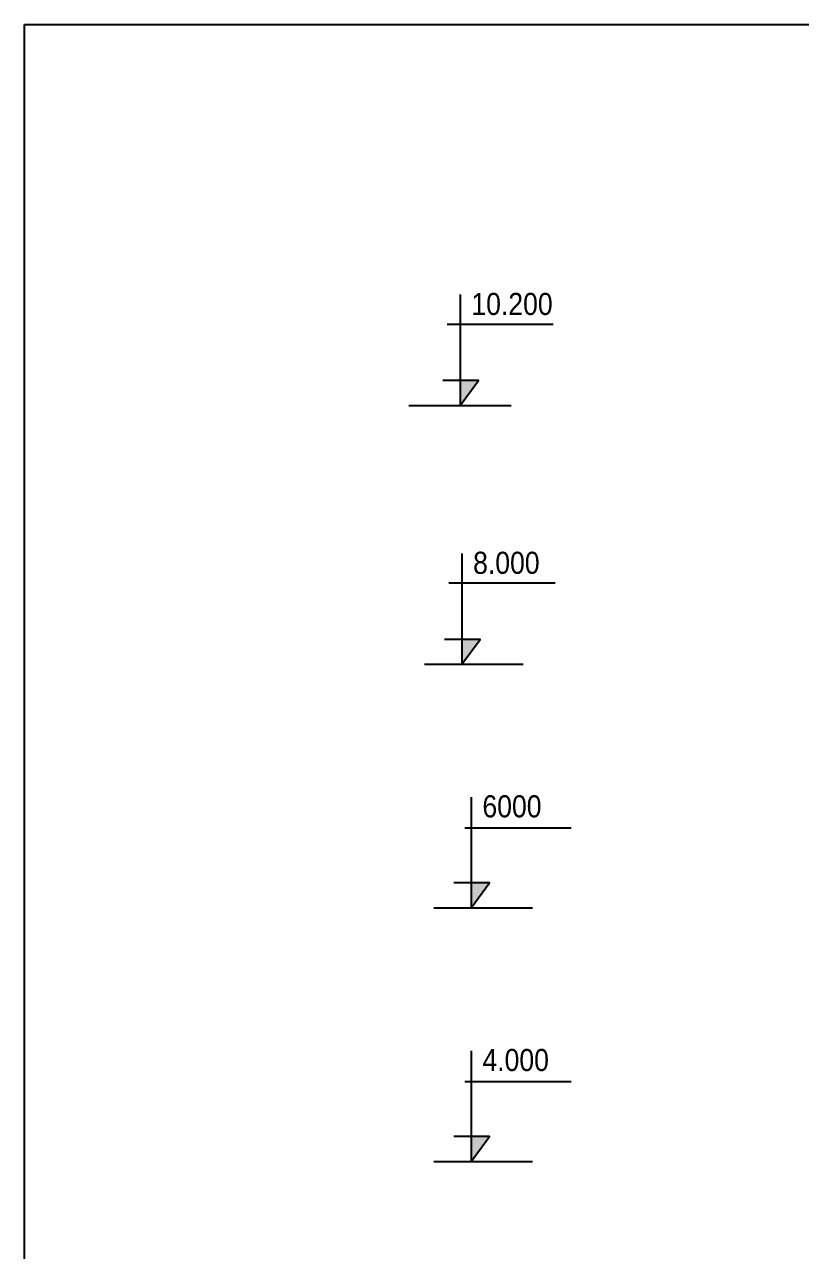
# Model space of a CAD drawing. Header units: inches. Extents: x -246336 to 136055, y -106871 to 69513.
# Drawn here: x -216812 to -212290, y 11768 to 18912 of the extents above; entities that cross this region are included whole.
import ezdxf

# ---------------------------------------------------------------- set-up
doc = ezdxf.new("R2010")
doc.units = ezdxf.units.IN
doc.header["$MEASUREMENT"] = 0
doc.layers.add('XA-TT1', color=7, linetype='Continuous')
doc.styles.add('CH3', font='TVROMAND.shx', dxfattribs={"width": 0.9, "height": 2.5})

msp = doc.modelspace()

# ---------------------------------------------------------------- linework, layer by layer
at = {"color": 1}
for p, q in [((-216812.302, 58.466), (-216812.302, 18911.503)), ((-216812.302, 18911.503), (-191394.958, 18911.503))]:
    msp.add_line(p, q, dxfattribs=at)
at = {"layer": 'XA-TT1'}
for p, q in [((-214349.791, 17165.961), (-213730.797, 17165.961)), ((-214572.757, 16692.201), (-213975.655, 16692.201)), ((-214339.658, 15657.732), (-213720.664, 15657.732)), ((-214481.142, 15183.971), (-213906.362, 15183.971)), ((-214246.206, 14231.575), (-213627.212, 14231.575)), ((-214426.906, 13765.069), (-213852.125, 13765.069)), ((-214246.206, 12753.471), (-213627.212, 12753.471)), ((-214426.906, 12286.965), (-213852.125, 12286.965))]:
    msp.add_line(p, q, dxfattribs=at)
at = {"layer": 'XA-TT1', "flags": 128}
for points in [[(-214274.206, 17337.578), (-214274.206, 16692.201), (-214167.531, 16836.545), (-214375.547, 16836.545)], [(-214264.074, 15829.348), (-214264.074, 15183.971), (-214157.399, 15328.315), (-214365.415, 15328.315)], [(-214209.837, 14410.446), (-214209.837, 13765.069), (-214103.162, 13909.413), (-214311.178, 13909.413)], [(-214209.837, 12932.342), (-214209.837, 12286.965), (-214103.162, 12431.309), (-214311.178, 12431.309)]]:
    msp.add_lwpolyline(points, dxfattribs=at)
at = {"layer": 'XA-TT1'}
for points in [[(-214274.206, 16692.201), (-214167.531, 16836.545), (-214274.206, 16836.545)], [(-214264.074, 15183.971), (-214157.399, 15328.315), (-214264.074, 15328.315)], [(-214103.162, 13909.413), (-214209.837, 13765.069), (-214209.837, 13909.413)], [(-214103.162, 12431.309), (-214209.837, 12286.965), (-214209.837, 12431.309)]]:
    msp.add_solid(points, dxfattribs=at)

# ---------------------------------------------------------------- texts
at = {"layer": 'XA-TT1', "style": 'CH3', "width": 0.9}
for s, p in [('10.200', (-214208.306, 17218.982)), ('8.000', (-214198.174, 15710.753)), ('6000', (-214143.937, 14291.85)), ('4.000', (-214143.937, 12813.746))]:
    msp.add_text(s, height=128.7, dxfattribs=at).set_placement(p)

doc.saveas('drawing.dxf')
